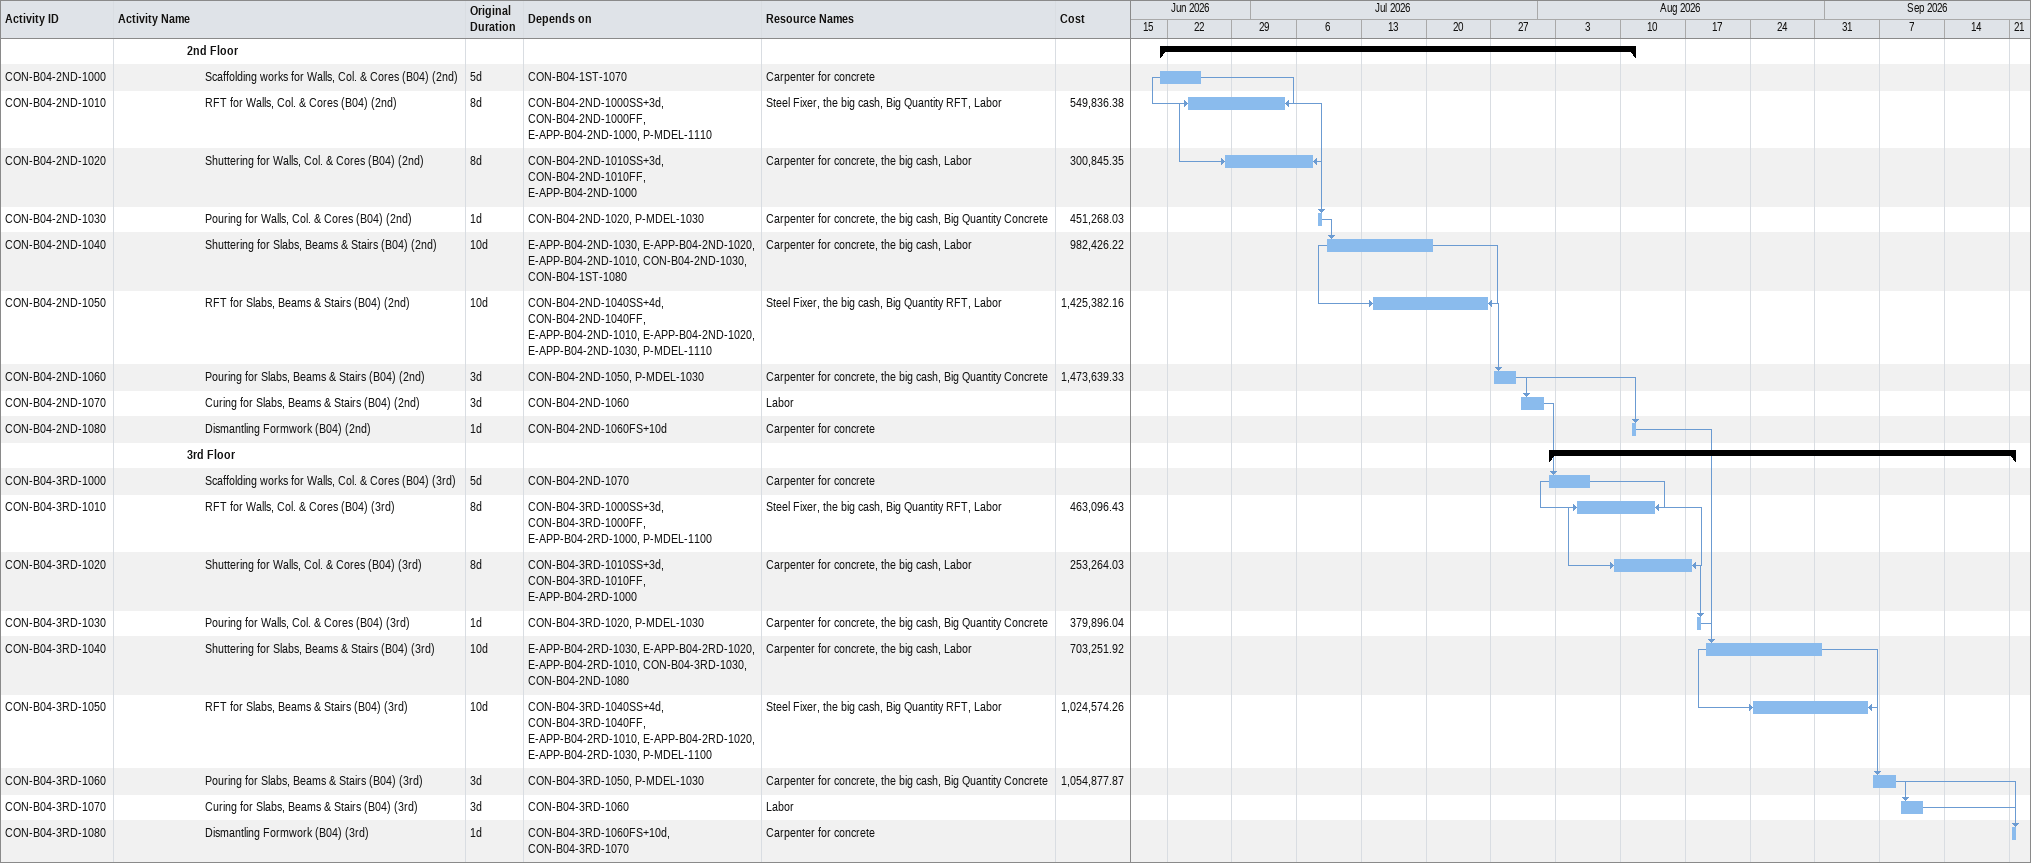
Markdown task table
| ID | Level | Task | Original duration | Start | Finish | Predecessors | Resources | Cost |
|---|---|---|---|---|---|---|---|---|
|  | 5 | **2nd Floor** |  | 2026-06-21 | 2026-08-11 |  |  |  |
| CON-B04-2ND-1000 | 6 | Scaffolding works for Walls, Col. & Cores (B04) (2nd) | 5d | 2026-06-21 | 2026-06-25 | CON-B04-1ST-1070 | Carpenter for concrete |  |
| CON-B04-2ND-1010 | 6 | RFT for Walls, Col. & Cores (B04) (2nd) | 8d | 2026-06-24 | 2026-07-04 | CON-B04-2ND-1000SS+3d, CON-B04-2ND-1000FF, E-APP-B04-2ND-1000, P-MDEL-1110 | Steel Fixer, the big cash, Big Quantity RFT, Labor | 549836.38 |
| CON-B04-2ND-1020 | 6 | Shuttering for Walls, Col. & Cores (B04) (2nd) | 8d | 2026-06-28 | 2026-07-07 | CON-B04-2ND-1010SS+3d, CON-B04-2ND-1010FF, E-APP-B04-2ND-1000 | Carpenter for concrete, the big cash, Labor | 300845.35 |
| CON-B04-2ND-1030 | 6 | Pouring for Walls, Col. & Cores (B04) (2nd) | 1d | 2026-07-08 | 2026-07-08 | CON-B04-2ND-1020, P-MDEL-1030 | Carpenter for concrete, the big cash, Big Quantity Concrete | 451268.03 |
| CON-B04-2ND-1040 | 6 | Shuttering for Slabs, Beams & Stairs (B04) (2nd) | 10d | 2026-07-09 | 2026-07-20 | E-APP-B04-2ND-1030, E-APP-B04-2ND-1020, E-APP-B04-2ND-1010, CON-B04-2ND-1030, CON-B04-1ST-1080 | Carpenter for concrete, the big cash, Labor | 982426.22 |
| CON-B04-2ND-1050 | 6 | RFT for Slabs, Beams & Stairs (B04) (2nd) | 10d | 2026-07-14 | 2026-07-26 | CON-B04-2ND-1040SS+4d, CON-B04-2ND-1040FF, E-APP-B04-2ND-1010, E-APP-B04-2ND-1020, E-APP-B04-2ND-1030, P-MDEL-1110 | Steel Fixer, the big cash, Big Quantity RFT, Labor | 1425382.16 |
| CON-B04-2ND-1060 | 6 | Pouring for Slabs, Beams & Stairs (B04) (2nd) | 3d | 2026-07-27 | 2026-07-29 | CON-B04-2ND-1050, P-MDEL-1030 | Carpenter for concrete, the big cash, Big Quantity Concrete | 1473639.33 |
| CON-B04-2ND-1070 | 6 | Curing for Slabs, Beams & Stairs (B04) (2nd) | 3d | 2026-07-30 | 2026-08-01 | CON-B04-2ND-1060 | Labor |  |
| CON-B04-2ND-1080 | 6 | Dismantling Formwork (B04) (2nd) | 1d | 2026-08-11 | 2026-08-11 | CON-B04-2ND-1060FS+10d | Carpenter for concrete |  |
|  | 5 | **3rd Floor** |  | 2026-08-02 | 2026-09-21 |  |  |  |
| CON-B04-3RD-1000 | 6 | Scaffolding works for Walls, Col. & Cores (B04) (3rd) | 5d | 2026-08-02 | 2026-08-06 | CON-B04-2ND-1070 | Carpenter for concrete |  |
| CON-B04-3RD-1010 | 6 | RFT for Walls, Col. & Cores (B04) (3rd) | 8d | 2026-08-05 | 2026-08-13 | CON-B04-3RD-1000SS+3d, CON-B04-3RD-1000FF, E-APP-B04-2RD-1000, P-MDEL-1100 | Steel Fixer, the big cash, Big Quantity RFT, Labor | 463096.43 |
| CON-B04-3RD-1020 | 6 | Shuttering for Walls, Col. & Cores (B04) (3rd) | 8d | 2026-08-09 | 2026-08-17 | CON-B04-3RD-1010SS+3d, CON-B04-3RD-1010FF, E-APP-B04-2RD-1000 | Carpenter for concrete, the big cash, Labor | 253264.03 |
| CON-B04-3RD-1030 | 6 | Pouring for Walls, Col. & Cores (B04) (3rd) | 1d | 2026-08-18 | 2026-08-18 | CON-B04-3RD-1020, P-MDEL-1030 | Carpenter for concrete, the big cash, Big Quantity Concrete | 379896.04 |
| CON-B04-3RD-1040 | 6 | Shuttering for Slabs, Beams & Stairs (B04) (3rd) | 10d | 2026-08-19 | 2026-08-31 | E-APP-B04-2RD-1030, E-APP-B04-2RD-1020, E-APP-B04-2RD-1010, CON-B04-3RD-1030, CON-B04-2ND-1080 | Carpenter for concrete, the big cash, Labor | 703251.92 |
| CON-B04-3RD-1050 | 6 | RFT for Slabs, Beams & Stairs (B04) (3rd) | 10d | 2026-08-24 | 2026-09-05 | CON-B04-3RD-1040SS+4d, CON-B04-3RD-1040FF, E-APP-B04-2RD-1010, E-APP-B04-2RD-1020, E-APP-B04-2RD-1030, P-MDEL-1100 | Steel Fixer, the big cash, Big Quantity RFT, Labor | 1024574.26 |
| CON-B04-3RD-1060 | 6 | Pouring for Slabs, Beams & Stairs (B04) (3rd) | 3d | 2026-09-06 | 2026-09-08 | CON-B04-3RD-1050, P-MDEL-1030 | Carpenter for concrete, the big cash, Big Quantity Concrete | 1054877.87 |
| CON-B04-3RD-1070 | 6 | Curing for Slabs, Beams & Stairs (B04) (3rd) | 3d | 2026-09-09 | 2026-09-11 | CON-B04-3RD-1060 | Labor |  |
| CON-B04-3RD-1080 | 6 | Dismantling Formwork (B04) (3rd) | 1d | 2026-09-21 | 2026-09-21 | CON-B04-3RD-1060FS+10d, CON-B04-3RD-1070 | Carpenter for concrete |  |
